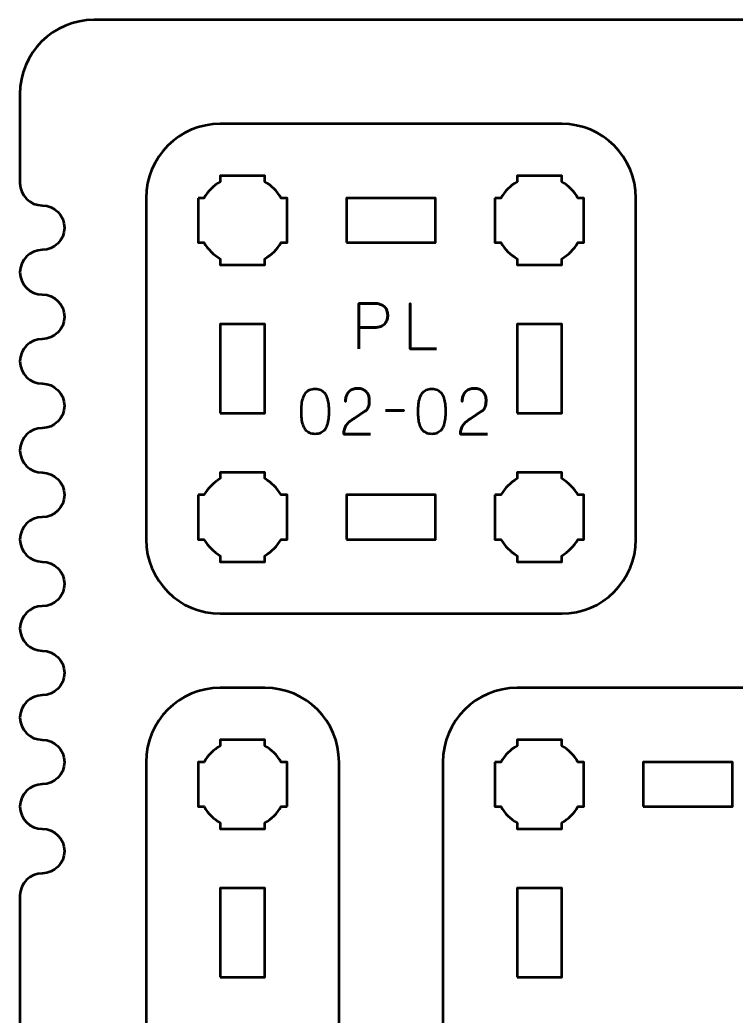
# Model space of a CAD drawing. Header units: centimetres. Extents: x -21 to 0, y -29.7 to 0.
# Drawn here: x -21 to -16.17, y -6.71 to 0 of the extents above; entities that cross this region are included whole.
import ezdxf

# ---------------------------------------------------------------- set-up
doc = ezdxf.new("R2010")
doc.units = ezdxf.units.CM
doc.header["$MEASUREMENT"] = 0
doc.layers.add('Layer 1', color=7, linetype='Continuous')

msp = doc.modelspace()

# ---------------------------------------------------------------- linework, layer by layer
at = {"layer": 'Layer 1', "lineweight": 53}
for points in [[(-18.8, -1.5), (-18.2, -1.5), (-18.2, -1.2), (-18.8, -1.2), (-18.8, -1.5)], [(-19.65, -2.65), (-19.35, -2.65), (-19.35, -2.05), (-19.65, -2.05), (-19.65, -2.65)], [(-17.65, -2.65), (-17.35, -2.65), (-17.35, -2.05), (-17.65, -2.05), (-17.65, -2.65)], [(-18.8, -3.5), (-18.2, -3.5), (-18.2, -3.2), (-18.8, -3.2), (-18.8, -3.5)], [(-16.8, -5.3), (-16.2, -5.3), (-16.2, -5), (-16.8, -5), (-16.8, -5.3)], [(-17.65, -6.45), (-17.35, -6.45), (-17.35, -5.85), (-17.65, -5.85), (-17.65, -6.45)]]:
    msp.add_lwpolyline(points, close=True, dxfattribs=at)
at = {"layer": 'Layer 1', "color": 1, "lineweight": 53}
msp.add_open_spline([(-21.00003, -29.19995), (-21.00003, -29.19995), (-21.00003, -5.89992), (-21.00003, -5.89992), (-21.00003, -5.89992), (-21.00003, -5.81709), (-20.93286, -5.74992), (-20.85003, -5.74992), (-20.85003, -5.74992), (-20.7672, -5.74992), (-20.70003, -5.68275), (-20.70003, -5.59992), (-20.70003, -5.59992), (-20.70003, -5.51709), (-20.7672, -5.44992), (-20.85003, -5.44992), (-20.85003, -5.44992), (-20.93286, -5.44992), (-21.00003, -5.38275), (-21.00003, -5.29992), (-21.00003, -5.29992), (-21.00003, -5.21709), (-20.93286, -5.14992), (-20.85003, -5.14992), (-20.85003, -5.14992), (-20.7672, -5.14992), (-20.70003, -5.08275), (-20.70003, -4.99992), (-20.70003, -4.99992), (-20.70003, -4.91709), (-20.7672, -4.84992), (-20.85003, -4.84992), (-20.85003, -4.84992), (-20.93286, -4.84992), (-21.00003, -4.78275), (-21.00003, -4.69992), (-21.00003, -4.69992), (-21.00003, -4.61709), (-20.93286, -4.54992), (-20.85003, -4.54992), (-20.85003, -4.54992), (-20.7672, -4.54992), (-20.70003, -4.48275), (-20.70003, -4.39992), (-20.70003, -4.39992), (-20.70003, -4.31709), (-20.7672, -4.24992), (-20.85003, -4.24992), (-20.85003, -4.24992), (-20.93286, -4.24992), (-21.00003, -4.18275), (-21.00003, -4.09992), (-21.00003, -4.09992), (-21.00003, -4.01709), (-20.93286, -3.94992), (-20.85003, -3.94992), (-20.85003, -3.94992), (-20.7672, -3.94992), (-20.70003, -3.88275), (-20.70003, -3.79992), (-20.70003, -3.79992), (-20.70003, -3.71709), (-20.7672, -3.64992), (-20.85003, -3.64992), (-20.85003, -3.64992), (-20.93286, -3.64992), (-21.00003, -3.58275), (-21.00003, -3.49992), (-21.00003, -3.49992), (-21.00003, -3.41709), (-20.93286, -3.34992), (-20.85003, -3.34992), (-20.85003, -3.34992), (-20.7672, -3.34992), (-20.70003, -3.28275), (-20.70003, -3.19992), (-20.70003, -3.19992), (-20.70003, -3.11709), (-20.7672, -3.04992), (-20.85003, -3.04992), (-20.85003, -3.04992), (-20.93286, -3.04992), (-21.00003, -2.98275), (-21.00003, -2.89992), (-21.00003, -2.89992), (-21.00003, -2.81709), (-20.93286, -2.74992), (-20.85003, -2.74992), (-20.85003, -2.74992), (-20.7672, -2.74992), (-20.70003, -2.68275), (-20.70003, -2.59992), (-20.70003, -2.59992), (-20.70003, -2.51709), (-20.7672, -2.44992), (-20.85003, -2.44992), (-20.85003, -2.44992), (-20.93286, -2.44992), (-21.00003, -2.38275), (-21.00003, -2.29992), (-21.00003, -2.29992), (-21.00003, -2.21709), (-20.93286, -2.14992), (-20.85003, -2.14992), (-20.85003, -2.14992), (-20.7672, -2.14992), (-20.70003, -2.08275), (-20.70003, -1.99992), (-20.70003, -1.99992), (-20.70003, -1.91709), (-20.7672, -1.84992), (-20.85003, -1.84992), (-20.85003, -1.84992), (-20.93286, -1.84992), (-21.00003, -1.78275), (-21.00003, -1.69992), (-21.00003, -1.69992), (-21.00003, -1.61709), (-20.93286, -1.54992), (-20.85003, -1.54992), (-20.85003, -1.54992), (-20.7672, -1.54992), (-20.70003, -1.48275), (-20.70003, -1.39992), (-20.70003, -1.39992), (-20.70003, -1.31709), (-20.7672, -1.24992), (-20.85003, -1.24992), (-20.85003, -1.24992), (-20.93286, -1.24992), (-21.00003, -1.18275), (-21.00003, -1.09992), (-21.00003, -1.09992), (-21.00003, -1.09992), (-21.00003, -0.49992), (-21.00003, -0.49992), (-21.00003, -0.49992), (-21.00003, -0.22295), (-20.77694, 0.00004), (-20.49994, 0.00004), (-20.49994, 0.00004), (-20.49994, 0.00004), (-0.50008, 0.00004), (-0.50008, 0.00004), (-0.50008, 0.00004), (-0.22294, 0.00004), (0.00002, -0.22295), (0.00002, -0.49992), (0.00002, -0.49992), (0.00002, -0.49992), (0.00002, -29.19995), (0.00002, -29.19995), (0.00002, -29.19995), (0.00002, -29.47695), (-0.22294, -29.70004), (-0.50008, -29.70004), (-0.50008, -29.70004), (-0.50008, -29.70004), (-20.49994, -29.70004), (-20.49994, -29.70004), (-20.49994, -29.70004), (-20.77694, -29.70004), (-21.00003, -29.47695), (-21.00003, -29.19995)], degree=3, knots=[0, 0, 0, 0, 0.0243902, 0.0243902, 0.0243902, 0.0243902, 0.0487805, 0.0487805, 0.0487805, 0.0487805, 0.0731707, 0.0731707, 0.0731707, 0.0731707, 0.097561, 0.097561, 0.097561, 0.097561, 0.1219512, 0.1219512, 0.1219512, 0.1219512, 0.1463415, 0.1463415, 0.1463415, 0.1463415, 0.1707317, 0.1707317, 0.1707317, 0.1707317, 0.195122, 0.195122, 0.195122, 0.195122, 0.2195122, 0.2195122, 0.2195122, 0.2195122, 0.2439024, 0.2439024, 0.2439024, 0.2439024, 0.2682927, 0.2682927, 0.2682927, 0.2682927, 0.2926829, 0.2926829, 0.2926829, 0.2926829, 0.3170732, 0.3170732, 0.3170732, 0.3170732, 0.3414634, 0.3414634, 0.3414634, 0.3414634, 0.3658537, 0.3658537, 0.3658537, 0.3658537, 0.3902439, 0.3902439, 0.3902439, 0.3902439, 0.4146341, 0.4146341, 0.4146341, 0.4146341, 0.4390244, 0.4390244, 0.4390244, 0.4390244, 0.4634146, 0.4634146, 0.4634146, 0.4634146, 0.4878049, 0.4878049, 0.4878049, 0.4878049, 0.5121951, 0.5121951, 0.5121951, 0.5121951, 0.5365854, 0.5365854, 0.5365854, 0.5365854, 0.5609756, 0.5609756, 0.5609756, 0.5609756, 0.5853659, 0.5853659, 0.5853659, 0.5853659, 0.6097561, 0.6097561, 0.6097561, 0.6097561, 0.6341463, 0.6341463, 0.6341463, 0.6341463, 0.6585366, 0.6585366, 0.6585366, 0.6585366, 0.6829268, 0.6829268, 0.6829268, 0.6829268, 0.7073171, 0.7073171, 0.7073171, 0.7073171, 0.7317073, 0.7317073, 0.7317073, 0.7317073, 0.7560976, 0.7560976, 0.7560976, 0.7560976, 0.7804878, 0.7804878, 0.7804878, 0.7804878, 0.804878, 0.804878, 0.804878, 0.804878, 0.8292683, 0.8292683, 0.8292683, 0.8292683, 0.8536585, 0.8536585, 0.8536585, 0.8536585, 0.8780488, 0.8780488, 0.8780488, 0.8780488, 0.902439, 0.902439, 0.902439, 0.902439, 0.9268293, 0.9268293, 0.9268293, 0.9268293, 0.9512195, 0.9512195, 0.9512195, 0.9512195, 0.9756098, 0.9756098, 0.9756098, 0.9756098, 1, 1, 1, 1], dxfattribs=at)
at = {"layer": 'Layer 1', "color": 3, "lineweight": 53}
for points in [[(-20.15, -3.5), (-20.15, -3.5), (-20.15, -1.2), (-20.15, -1.2), (-20.15, -1.2), (-20.15, -0.92391), (-19.92609, -0.7), (-19.65, -0.7), (-19.65, -0.7), (-19.65, -0.7), (-17.35, -0.7), (-17.35, -0.7), (-17.35, -0.7), (-17.07391, -0.7), (-16.85, -0.92391), (-16.85, -1.2), (-16.85, -1.2), (-16.85, -1.2), (-16.85, -3.5), (-16.85, -3.5), (-16.85, -3.5), (-16.85, -3.77609), (-17.07391, -4), (-17.35, -4), (-17.35, -4), (-17.35, -4), (-19.65, -4), (-19.65, -4), (-19.65, -4), (-19.92609, -4), (-20.15, -3.77609), (-20.15, -3.5)], [(-20.15001, -9.29994), (-20.15001, -9.29994), (-20.15001, -5.00007), (-20.15001, -5.00007), (-20.15001, -5.00007), (-20.15001, -4.72293), (-19.92692, -4.49997), (-19.64992, -4.49997), (-19.64992, -4.49997), (-19.64992, -4.49997), (-19.34991, -4.49997), (-19.34991, -4.49997), (-19.34991, -4.49997), (-19.07295, -4.49997), (-18.84999, -4.72293), (-18.84999, -5.00007), (-18.84999, -5.00007), (-18.84999, -5.00007), (-18.84999, -9.29994), (-18.84999, -9.29994), (-18.84999, -9.29994), (-18.84999, -9.57694), (-19.07295, -9.80003), (-19.34991, -9.80003), (-19.34991, -9.80003), (-19.34991, -9.80003), (-19.64992, -9.80003), (-19.64992, -9.80003), (-19.64992, -9.80003), (-19.92692, -9.80003), (-20.15001, -9.57694), (-20.15001, -9.29994)], [(-18.15, -9.3), (-18.15, -9.3), (-18.15, -5), (-18.15, -5), (-18.15, -5), (-18.15, -4.72391), (-17.92609, -4.5), (-17.65, -4.5), (-17.65, -4.5), (-17.65, -4.5), (-11.35, -4.5), (-11.35, -4.5), (-11.35, -4.5), (-11.07391, -4.5), (-10.85, -4.72391), (-10.85, -5), (-10.85, -5), (-10.85, -5), (-10.85, -9.3), (-10.85, -9.3), (-10.85, -9.3), (-10.85, -9.57609), (-11.07391, -9.8), (-11.35, -9.8), (-11.35, -9.8), (-11.35, -9.8), (-17.65, -9.8), (-17.65, -9.8), (-17.65, -9.8), (-17.92609, -9.8), (-18.15, -9.57609), (-18.15, -9.3)]]:
    msp.add_open_spline(points, degree=3, knots=[0, 0, 0, 0, 0.125, 0.125, 0.125, 0.125, 0.25, 0.25, 0.25, 0.25, 0.375, 0.375, 0.375, 0.375, 0.5, 0.5, 0.5, 0.5, 0.625, 0.625, 0.625, 0.625, 0.75, 0.75, 0.75, 0.75, 0.875, 0.875, 0.875, 0.875, 1, 1, 1, 1], dxfattribs=at)
at = {"layer": 'Layer 1', "lineweight": 53}
for points, knots in [([(-19.8, -1.2), (-19.8, -1.2), (-19.75985, -1.2), (-19.75985, -1.2), (-19.75985, -1.2), (-19.7335, -1.15447), (-19.69553, -1.1165), (-19.65, -1.09015), (-19.65, -1.09015), (-19.65, -1.09015), (-19.65, -1.05), (-19.65, -1.05), (-19.65, -1.05), (-19.65, -1.05), (-19.5, -1.05), (-19.5, -1.05), (-19.5, -1.05), (-19.5, -1.05), (-19.35, -1.05), (-19.35, -1.05), (-19.35, -1.05), (-19.35, -1.05), (-19.35, -1.09015), (-19.35, -1.09015), (-19.35, -1.09015), (-19.30447, -1.1165), (-19.2665, -1.15447), (-19.24015, -1.2), (-19.24015, -1.2), (-19.24015, -1.2), (-19.2, -1.2), (-19.2, -1.2), (-19.2, -1.2), (-19.2, -1.2), (-19.2, -1.35), (-19.2, -1.35), (-19.2, -1.35), (-19.2, -1.35), (-19.2, -1.5), (-19.2, -1.5), (-19.2, -1.5), (-19.2, -1.5), (-19.24015, -1.5), (-19.24015, -1.5), (-19.24015, -1.5), (-19.2665, -1.54553), (-19.30447, -1.5835), (-19.35, -1.60985), (-19.35, -1.60985), (-19.35, -1.60985), (-19.35, -1.65), (-19.35, -1.65), (-19.35, -1.65), (-19.35, -1.65), (-19.5, -1.65), (-19.5, -1.65), (-19.5, -1.65), (-19.5, -1.65), (-19.65, -1.65), (-19.65, -1.65), (-19.65, -1.65), (-19.65, -1.65), (-19.65, -1.60985), (-19.65, -1.60985), (-19.65, -1.60985), (-19.69553, -1.5835), (-19.7335, -1.54553), (-19.75985, -1.5), (-19.75985, -1.5), (-19.75985, -1.5), (-19.8, -1.5), (-19.8, -1.5), (-19.8, -1.5), (-19.8, -1.5), (-19.8, -1.35), (-19.8, -1.35), (-19.8, -1.35), (-19.8, -1.35), (-19.8, -1.2), (-19.8, -1.2)], [0, 0, 0, 0, 0.05, 0.05, 0.05, 0.05, 0.1, 0.1, 0.1, 0.1, 0.15, 0.15, 0.15, 0.15, 0.2, 0.2, 0.2, 0.2, 0.25, 0.25, 0.25, 0.25, 0.3, 0.3, 0.3, 0.3, 0.35, 0.35, 0.35, 0.35, 0.4, 0.4, 0.4, 0.4, 0.45, 0.45, 0.45, 0.45, 0.5, 0.5, 0.5, 0.5, 0.55, 0.55, 0.55, 0.55, 0.6, 0.6, 0.6, 0.6, 0.65, 0.65, 0.65, 0.65, 0.7, 0.7, 0.7, 0.7, 0.75, 0.75, 0.75, 0.75, 0.8, 0.8, 0.8, 0.8, 0.85, 0.85, 0.85, 0.85, 0.9, 0.9, 0.9, 0.9, 0.95, 0.95, 0.95, 0.95, 1, 1, 1, 1]), ([(-17.8, -1.2), (-17.8, -1.2), (-17.75985, -1.2), (-17.75985, -1.2), (-17.75985, -1.2), (-17.7335, -1.15447), (-17.69553, -1.1165), (-17.65, -1.09015), (-17.65, -1.09015), (-17.65, -1.09015), (-17.65, -1.05), (-17.65, -1.05), (-17.65, -1.05), (-17.65, -1.05), (-17.5, -1.05), (-17.5, -1.05), (-17.5, -1.05), (-17.5, -1.05), (-17.35, -1.05), (-17.35, -1.05), (-17.35, -1.05), (-17.35, -1.05), (-17.35, -1.09015), (-17.35, -1.09015), (-17.35, -1.09015), (-17.30447, -1.1165), (-17.2665, -1.15447), (-17.24015, -1.2), (-17.24015, -1.2), (-17.24015, -1.2), (-17.2, -1.2), (-17.2, -1.2), (-17.2, -1.2), (-17.2, -1.2), (-17.2, -1.35), (-17.2, -1.35), (-17.2, -1.35), (-17.2, -1.35), (-17.2, -1.5), (-17.2, -1.5), (-17.2, -1.5), (-17.2, -1.5), (-17.24015, -1.5), (-17.24015, -1.5), (-17.24015, -1.5), (-17.2665, -1.54553), (-17.30447, -1.5835), (-17.35, -1.60985), (-17.35, -1.60985), (-17.35, -1.60985), (-17.35, -1.65), (-17.35, -1.65), (-17.35, -1.65), (-17.35, -1.65), (-17.5, -1.65), (-17.5, -1.65), (-17.5, -1.65), (-17.5, -1.65), (-17.65, -1.65), (-17.65, -1.65), (-17.65, -1.65), (-17.65, -1.65), (-17.65, -1.60985), (-17.65, -1.60985), (-17.65, -1.60985), (-17.69553, -1.5835), (-17.7335, -1.54553), (-17.75985, -1.5), (-17.75985, -1.5), (-17.75985, -1.5), (-17.8, -1.5), (-17.8, -1.5), (-17.8, -1.5), (-17.8, -1.5), (-17.8, -1.35), (-17.8, -1.35), (-17.8, -1.35), (-17.8, -1.35), (-17.8, -1.2), (-17.8, -1.2)], [0, 0, 0, 0, 0.05, 0.05, 0.05, 0.05, 0.1, 0.1, 0.1, 0.1, 0.15, 0.15, 0.15, 0.15, 0.2, 0.2, 0.2, 0.2, 0.25, 0.25, 0.25, 0.25, 0.3, 0.3, 0.3, 0.3, 0.35, 0.35, 0.35, 0.35, 0.4, 0.4, 0.4, 0.4, 0.45, 0.45, 0.45, 0.45, 0.5, 0.5, 0.5, 0.5, 0.55, 0.55, 0.55, 0.55, 0.6, 0.6, 0.6, 0.6, 0.65, 0.65, 0.65, 0.65, 0.7, 0.7, 0.7, 0.7, 0.75, 0.75, 0.75, 0.75, 0.8, 0.8, 0.8, 0.8, 0.85, 0.85, 0.85, 0.85, 0.9, 0.9, 0.9, 0.9, 0.95, 0.95, 0.95, 0.95, 1, 1, 1, 1]), ([(-19.8, -3.2), (-19.8, -3.2), (-19.75985, -3.2), (-19.75985, -3.2), (-19.75985, -3.2), (-19.7335, -3.15447), (-19.69553, -3.1165), (-19.65, -3.09015), (-19.65, -3.09015), (-19.65, -3.09015), (-19.65, -3.05), (-19.65, -3.05), (-19.65, -3.05), (-19.65, -3.05), (-19.5, -3.05), (-19.5, -3.05), (-19.5, -3.05), (-19.5, -3.05), (-19.35, -3.05), (-19.35, -3.05), (-19.35, -3.05), (-19.35, -3.05), (-19.35, -3.09015), (-19.35, -3.09015), (-19.35, -3.09015), (-19.30447, -3.1165), (-19.2665, -3.15447), (-19.24015, -3.2), (-19.24015, -3.2), (-19.24015, -3.2), (-19.2, -3.2), (-19.2, -3.2), (-19.2, -3.2), (-19.2, -3.2), (-19.2, -3.35), (-19.2, -3.35), (-19.2, -3.35), (-19.2, -3.35), (-19.2, -3.5), (-19.2, -3.5), (-19.2, -3.5), (-19.2, -3.5), (-19.24015, -3.5), (-19.24015, -3.5), (-19.24015, -3.5), (-19.2665, -3.54553), (-19.30447, -3.5835), (-19.35, -3.60985), (-19.35, -3.60985), (-19.35, -3.60985), (-19.35, -3.65), (-19.35, -3.65), (-19.35, -3.65), (-19.35, -3.65), (-19.5, -3.65), (-19.5, -3.65), (-19.5, -3.65), (-19.5, -3.65), (-19.65, -3.65), (-19.65, -3.65), (-19.65, -3.65), (-19.65, -3.65), (-19.65, -3.60985), (-19.65, -3.60985), (-19.65, -3.60985), (-19.69553, -3.5835), (-19.7335, -3.54553), (-19.75985, -3.5), (-19.75985, -3.5), (-19.75985, -3.5), (-19.8, -3.5), (-19.8, -3.5), (-19.8, -3.5), (-19.8, -3.5), (-19.8, -3.35), (-19.8, -3.35), (-19.8, -3.35), (-19.8, -3.35), (-19.8, -3.2), (-19.8, -3.2)], [0, 0, 0, 0, 0.05, 0.05, 0.05, 0.05, 0.1, 0.1, 0.1, 0.1, 0.15, 0.15, 0.15, 0.15, 0.2, 0.2, 0.2, 0.2, 0.25, 0.25, 0.25, 0.25, 0.3, 0.3, 0.3, 0.3, 0.35, 0.35, 0.35, 0.35, 0.4, 0.4, 0.4, 0.4, 0.45, 0.45, 0.45, 0.45, 0.5, 0.5, 0.5, 0.5, 0.55, 0.55, 0.55, 0.55, 0.6, 0.6, 0.6, 0.6, 0.65, 0.65, 0.65, 0.65, 0.7, 0.7, 0.7, 0.7, 0.75, 0.75, 0.75, 0.75, 0.8, 0.8, 0.8, 0.8, 0.85, 0.85, 0.85, 0.85, 0.9, 0.9, 0.9, 0.9, 0.95, 0.95, 0.95, 0.95, 1, 1, 1, 1]), ([(-17.8, -3.2), (-17.8, -3.2), (-17.75985, -3.2), (-17.75985, -3.2), (-17.75985, -3.2), (-17.7335, -3.15447), (-17.69553, -3.1165), (-17.65, -3.09015), (-17.65, -3.09015), (-17.65, -3.09015), (-17.65, -3.05), (-17.65, -3.05), (-17.65, -3.05), (-17.65, -3.05), (-17.5, -3.05), (-17.5, -3.05), (-17.5, -3.05), (-17.5, -3.05), (-17.35, -3.05), (-17.35, -3.05), (-17.35, -3.05), (-17.35, -3.05), (-17.35, -3.09015), (-17.35, -3.09015), (-17.35, -3.09015), (-17.30447, -3.1165), (-17.2665, -3.15447), (-17.24015, -3.2), (-17.24015, -3.2), (-17.24015, -3.2), (-17.2, -3.2), (-17.2, -3.2), (-17.2, -3.2), (-17.2, -3.2), (-17.2, -3.35), (-17.2, -3.35), (-17.2, -3.35), (-17.2, -3.35), (-17.2, -3.5), (-17.2, -3.5), (-17.2, -3.5), (-17.2, -3.5), (-17.24015, -3.5), (-17.24015, -3.5), (-17.24015, -3.5), (-17.2665, -3.54553), (-17.30447, -3.5835), (-17.35, -3.60985), (-17.35, -3.60985), (-17.35, -3.60985), (-17.35, -3.65), (-17.35, -3.65), (-17.35, -3.65), (-17.35, -3.65), (-17.5, -3.65), (-17.5, -3.65), (-17.5, -3.65), (-17.5, -3.65), (-17.65, -3.65), (-17.65, -3.65), (-17.65, -3.65), (-17.65, -3.65), (-17.65, -3.60985), (-17.65, -3.60985), (-17.65, -3.60985), (-17.69553, -3.5835), (-17.7335, -3.54553), (-17.75985, -3.5), (-17.75985, -3.5), (-17.75985, -3.5), (-17.8, -3.5), (-17.8, -3.5), (-17.8, -3.5), (-17.8, -3.5), (-17.8, -3.35), (-17.8, -3.35), (-17.8, -3.35), (-17.8, -3.35), (-17.8, -3.2), (-17.8, -3.2)], [0, 0, 0, 0, 0.05, 0.05, 0.05, 0.05, 0.1, 0.1, 0.1, 0.1, 0.15, 0.15, 0.15, 0.15, 0.2, 0.2, 0.2, 0.2, 0.25, 0.25, 0.25, 0.25, 0.3, 0.3, 0.3, 0.3, 0.35, 0.35, 0.35, 0.35, 0.4, 0.4, 0.4, 0.4, 0.45, 0.45, 0.45, 0.45, 0.5, 0.5, 0.5, 0.5, 0.55, 0.55, 0.55, 0.55, 0.6, 0.6, 0.6, 0.6, 0.65, 0.65, 0.65, 0.65, 0.7, 0.7, 0.7, 0.7, 0.75, 0.75, 0.75, 0.75, 0.8, 0.8, 0.8, 0.8, 0.85, 0.85, 0.85, 0.85, 0.9, 0.9, 0.9, 0.9, 0.95, 0.95, 0.95, 0.95, 1, 1, 1, 1]), ([(-19.19998, -5.30007), (-19.19998, -5.30007), (-19.24009, -5.30007), (-19.24009, -5.30007), (-19.24009, -5.30007), (-19.26641, -5.34554), (-19.30444, -5.38343), (-19.34991, -5.40989), (-19.34991, -5.40989), (-19.34991, -5.40989), (-19.34991, -5.45), (-19.34991, -5.45), (-19.34991, -5.45), (-19.34991, -5.45), (-19.49999, -5.45), (-19.49999, -5.45), (-19.49999, -5.45), (-19.49999, -5.45), (-19.64992, -5.45), (-19.64992, -5.45), (-19.64992, -5.45), (-19.64992, -5.45), (-19.64992, -5.40989), (-19.64992, -5.40989), (-19.64992, -5.40989), (-19.69553, -5.38343), (-19.73345, -5.34554), (-19.75977, -5.30007), (-19.75977, -5.30007), (-19.75977, -5.30007), (-19.79999, -5.30007), (-19.79999, -5.30007), (-19.79999, -5.30007), (-19.79999, -5.30007), (-19.79999, -5.15), (-19.79999, -5.15), (-19.79999, -5.15), (-19.79999, -5.15), (-19.79999, -5.00007), (-19.79999, -5.00007), (-19.79999, -5.00007), (-19.79999, -5.00007), (-19.75977, -5.00007), (-19.75977, -5.00007), (-19.75977, -5.00007), (-19.73345, -4.95445), (-19.69553, -4.91653), (-19.64992, -4.89021), (-19.64992, -4.89021), (-19.64992, -4.89021), (-19.64992, -4.85), (-19.64992, -4.85), (-19.64992, -4.85), (-19.64992, -4.85), (-19.49999, -4.85), (-19.49999, -4.85), (-19.49999, -4.85), (-19.49999, -4.85), (-19.34991, -4.85), (-19.34991, -4.85), (-19.34991, -4.85), (-19.34991, -4.85), (-19.34991, -4.89021), (-19.34991, -4.89021), (-19.34991, -4.89021), (-19.30444, -4.91653), (-19.26641, -4.95445), (-19.24009, -5.00007), (-19.24009, -5.00007), (-19.24009, -5.00007), (-19.19998, -5.00007), (-19.19998, -5.00007), (-19.19998, -5.00007), (-19.19998, -5.00007), (-19.19998, -5.15), (-19.19998, -5.15), (-19.19998, -5.15), (-19.19998, -5.15), (-19.19998, -5.30007), (-19.19998, -5.30007)], [0, 0, 0, 0, 0.05, 0.05, 0.05, 0.05, 0.1, 0.1, 0.1, 0.1, 0.15, 0.15, 0.15, 0.15, 0.2, 0.2, 0.2, 0.2, 0.25, 0.25, 0.25, 0.25, 0.3, 0.3, 0.3, 0.3, 0.35, 0.35, 0.35, 0.35, 0.4, 0.4, 0.4, 0.4, 0.45, 0.45, 0.45, 0.45, 0.5, 0.5, 0.5, 0.5, 0.55, 0.55, 0.55, 0.55, 0.6, 0.6, 0.6, 0.6, 0.65, 0.65, 0.65, 0.65, 0.7, 0.7, 0.7, 0.7, 0.75, 0.75, 0.75, 0.75, 0.8, 0.8, 0.8, 0.8, 0.85, 0.85, 0.85, 0.85, 0.9, 0.9, 0.9, 0.9, 0.95, 0.95, 0.95, 0.95, 1, 1, 1, 1]), ([(-17.8, -5), (-17.8, -5), (-17.75985, -5), (-17.75985, -5), (-17.75985, -5), (-17.7335, -4.95447), (-17.69553, -4.9165), (-17.65, -4.89015), (-17.65, -4.89015), (-17.65, -4.89015), (-17.65, -4.85), (-17.65, -4.85), (-17.65, -4.85), (-17.65, -4.85), (-17.5, -4.85), (-17.5, -4.85), (-17.5, -4.85), (-17.5, -4.85), (-17.35, -4.85), (-17.35, -4.85), (-17.35, -4.85), (-17.35, -4.85), (-17.35, -4.89015), (-17.35, -4.89015), (-17.35, -4.89015), (-17.30447, -4.9165), (-17.2665, -4.95447), (-17.24015, -5), (-17.24015, -5), (-17.24015, -5), (-17.2, -5), (-17.2, -5), (-17.2, -5), (-17.2, -5), (-17.2, -5.15), (-17.2, -5.15), (-17.2, -5.15), (-17.2, -5.15), (-17.2, -5.3), (-17.2, -5.3), (-17.2, -5.3), (-17.2, -5.3), (-17.24015, -5.3), (-17.24015, -5.3), (-17.24015, -5.3), (-17.2665, -5.34553), (-17.30447, -5.3835), (-17.35, -5.40985), (-17.35, -5.40985), (-17.35, -5.40985), (-17.35, -5.45), (-17.35, -5.45), (-17.35, -5.45), (-17.35, -5.45), (-17.5, -5.45), (-17.5, -5.45), (-17.5, -5.45), (-17.5, -5.45), (-17.65, -5.45), (-17.65, -5.45), (-17.65, -5.45), (-17.65, -5.45), (-17.65, -5.40985), (-17.65, -5.40985), (-17.65, -5.40985), (-17.69553, -5.3835), (-17.7335, -5.34553), (-17.75985, -5.3), (-17.75985, -5.3), (-17.75985, -5.3), (-17.8, -5.3), (-17.8, -5.3), (-17.8, -5.3), (-17.8, -5.3), (-17.8, -5.15), (-17.8, -5.15), (-17.8, -5.15), (-17.8, -5.15), (-17.8, -5), (-17.8, -5)], [0, 0, 0, 0, 0.05, 0.05, 0.05, 0.05, 0.1, 0.1, 0.1, 0.1, 0.15, 0.15, 0.15, 0.15, 0.2, 0.2, 0.2, 0.2, 0.25, 0.25, 0.25, 0.25, 0.3, 0.3, 0.3, 0.3, 0.35, 0.35, 0.35, 0.35, 0.4, 0.4, 0.4, 0.4, 0.45, 0.45, 0.45, 0.45, 0.5, 0.5, 0.5, 0.5, 0.55, 0.55, 0.55, 0.55, 0.6, 0.6, 0.6, 0.6, 0.65, 0.65, 0.65, 0.65, 0.7, 0.7, 0.7, 0.7, 0.75, 0.75, 0.75, 0.75, 0.8, 0.8, 0.8, 0.8, 0.85, 0.85, 0.85, 0.85, 0.9, 0.9, 0.9, 0.9, 0.95, 0.95, 0.95, 0.95, 1, 1, 1, 1]), ([(-19.64992, -6.45002), (-19.64992, -6.45002), (-19.64992, -5.85002), (-19.64992, -5.85002), (-19.64992, -5.85002), (-19.64992, -5.85002), (-19.34991, -5.85002), (-19.34991, -5.85002), (-19.34991, -5.85002), (-19.34991, -5.85002), (-19.34991, -6.45002), (-19.34991, -6.45002), (-19.34991, -6.45002), (-19.34991, -6.45002), (-19.64992, -6.45002), (-19.64992, -6.45002)], [0, 0, 0, 0, 0.25, 0.25, 0.25, 0.25, 0.5, 0.5, 0.5, 0.5, 0.75, 0.75, 0.75, 0.75, 1, 1, 1, 1])]:
    msp.add_open_spline(points, degree=3, knots=knots, dxfattribs=at)
at = {"layer": 'Layer 1', "color": 5, "lineweight": 53}
for points, knots in [([(-18.71759, -2.21494), (-18.71759, -2.21494), (-18.71759, -1.90972), (-18.71759, -1.90972), (-18.71759, -1.90972), (-18.71759, -1.90972), (-18.62022, -1.90972), (-18.62022, -1.90972), (-18.62022, -1.90972), (-18.60075, -1.90979), (-18.58474, -1.91198), (-18.57211, -1.91621), (-18.57211, -1.91621), (-18.55955, -1.92037), (-18.54967, -1.92616), (-18.54254, -1.9335), (-18.54254, -1.9335), (-18.53542, -1.94076), (-18.53034, -1.94909), (-18.52723, -1.95847), (-18.52723, -1.95847), (-18.5242, -1.96786), (-18.52244, -1.97766), (-18.52201, -1.98804), (-18.52201, -1.98804), (-18.52152, -1.99841), (-18.52272, -2.00857), (-18.52554, -2.01844), (-18.52554, -2.01844), (-18.52843, -2.02832), (-18.5333, -2.03728), (-18.54029, -2.04533), (-18.54029, -2.04533), (-18.5472, -2.05337), (-18.55658, -2.05979), (-18.56837, -2.06452), (-18.56837, -2.06452), (-18.58015, -2.06931), (-18.59475, -2.07171), (-18.61218, -2.07185), (-18.61218, -2.07185), (-18.61218, -2.07185), (-18.71759, -2.07185), (-18.71759, -2.07185), (-18.71759, -2.07185), (-18.71759, -2.07185), (-18.61218, -2.07185), (-18.61218, -2.07185), (-18.61218, -2.07185), (-18.59511, -2.07171), (-18.58064, -2.06931), (-18.56893, -2.06452), (-18.56893, -2.06452), (-18.55715, -2.05979), (-18.54776, -2.05337), (-18.54071, -2.04533), (-18.54071, -2.04533), (-18.53372, -2.03728), (-18.52871, -2.02832), (-18.52575, -2.01844), (-18.52575, -2.01844), (-18.52279, -2.00857), (-18.52152, -1.99841), (-18.52201, -1.98804), (-18.52201, -1.98804), (-18.52244, -1.97766), (-18.5242, -1.96786), (-18.52737, -1.95847), (-18.52737, -1.95847), (-18.53048, -1.94909), (-18.5357, -1.94076), (-18.54283, -1.9335), (-18.54283, -1.9335), (-18.55002, -1.92616), (-18.5599, -1.92037), (-18.57246, -1.91621), (-18.57246, -1.91621), (-18.58509, -1.91198), (-18.60096, -1.90979), (-18.62022, -1.90972), (-18.62022, -1.90972), (-18.62022, -1.90972), (-18.71759, -1.90972), (-18.71759, -1.90972), (-18.71759, -1.90972), (-18.71759, -1.90972), (-18.71759, -2.21494), (-18.71759, -2.21494)], [0, 0, 0, 0, 0.0454545, 0.0454545, 0.0454545, 0.0454545, 0.0909091, 0.0909091, 0.0909091, 0.0909091, 0.1363636, 0.1363636, 0.1363636, 0.1363636, 0.1818182, 0.1818182, 0.1818182, 0.1818182, 0.2272727, 0.2272727, 0.2272727, 0.2272727, 0.2727273, 0.2727273, 0.2727273, 0.2727273, 0.3181818, 0.3181818, 0.3181818, 0.3181818, 0.3636364, 0.3636364, 0.3636364, 0.3636364, 0.4090909, 0.4090909, 0.4090909, 0.4090909, 0.4545455, 0.4545455, 0.4545455, 0.4545455, 0.5, 0.5, 0.5, 0.5, 0.5454545, 0.5454545, 0.5454545, 0.5454545, 0.5909091, 0.5909091, 0.5909091, 0.5909091, 0.6363636, 0.6363636, 0.6363636, 0.6363636, 0.6818182, 0.6818182, 0.6818182, 0.6818182, 0.7272727, 0.7272727, 0.7272727, 0.7272727, 0.7727273, 0.7727273, 0.7727273, 0.7727273, 0.8181818, 0.8181818, 0.8181818, 0.8181818, 0.8636364, 0.8636364, 0.8636364, 0.8636364, 0.9090909, 0.9090909, 0.9090909, 0.9090909, 0.9545455, 0.9545455, 0.9545455, 0.9545455, 1, 1, 1, 1]), ([(-18.19309, -2.21494), (-18.19309, -2.21494), (-18.37131, -2.21494), (-18.37131, -2.21494), (-18.37131, -2.21494), (-18.37131, -2.21494), (-18.37131, -1.90972), (-18.37131, -1.90972), (-18.37131, -1.90972), (-18.37131, -1.90972), (-18.37131, -2.21494), (-18.37131, -2.21494), (-18.37131, -2.21494), (-18.37131, -2.21494), (-18.19309, -2.21494), (-18.19309, -2.21494)], [0, 0, 0, 0, 0.25, 0.25, 0.25, 0.25, 0.5, 0.5, 0.5, 0.5, 0.75, 0.75, 0.75, 0.75, 1, 1, 1, 1]), ([(-18.63716, -2.79025), (-18.63716, -2.79025), (-18.81877, -2.79025), (-18.81877, -2.79025), (-18.81877, -2.79025), (-18.81842, -2.77797), (-18.81687, -2.76711), (-18.81425, -2.75779), (-18.81425, -2.75779), (-18.81157, -2.74848), (-18.80798, -2.7403), (-18.80353, -2.73324), (-18.80353, -2.73324), (-18.79901, -2.72619), (-18.79386, -2.71991), (-18.78801, -2.7144), (-18.78801, -2.7144), (-18.78215, -2.70883), (-18.77587, -2.70375), (-18.7691, -2.69895), (-18.7691, -2.69895), (-18.76233, -2.69422), (-18.75534, -2.6895), (-18.74807, -2.68484), (-18.74807, -2.68484), (-18.74807, -2.68484), (-18.67568, -2.63658), (-18.67568, -2.63658), (-18.67568, -2.63658), (-18.66828, -2.63136), (-18.66249, -2.62565), (-18.6584, -2.61951), (-18.6584, -2.61951), (-18.65424, -2.61337), (-18.65134, -2.60688), (-18.64958, -2.60003), (-18.64958, -2.60003), (-18.64789, -2.59326), (-18.64683, -2.58628), (-18.64648, -2.57922), (-18.64648, -2.57922), (-18.64612, -2.57209), (-18.64598, -2.56497), (-18.64605, -2.55784), (-18.64605, -2.55784), (-18.64605, -2.55199), (-18.64683, -2.54571), (-18.64838, -2.53893), (-18.64838, -2.53893), (-18.65, -2.53223), (-18.65254, -2.52553), (-18.65614, -2.5189), (-18.65614, -2.5189), (-18.65974, -2.51226), (-18.66454, -2.5062), (-18.67053, -2.50069), (-18.67053, -2.50069), (-18.67653, -2.49526), (-18.68394, -2.49089), (-18.69276, -2.48757), (-18.69276, -2.48757), (-18.70158, -2.48425), (-18.71195, -2.48256), (-18.72394, -2.48249), (-18.72394, -2.48249), (-18.73601, -2.48256), (-18.74666, -2.48425), (-18.75584, -2.4875), (-18.75584, -2.4875), (-18.76501, -2.49074), (-18.77284, -2.49526), (-18.77933, -2.50097), (-18.77933, -2.50097), (-18.78582, -2.50669), (-18.79104, -2.51332), (-18.79513, -2.52073), (-18.79513, -2.52073), (-18.79923, -2.52814), (-18.80219, -2.53604), (-18.80409, -2.54437), (-18.80409, -2.54437), (-18.806, -2.55269), (-18.80692, -2.56116), (-18.80692, -2.5697), (-18.80692, -2.5697), (-18.80692, -2.56116), (-18.806, -2.55269), (-18.80409, -2.54437), (-18.80409, -2.54437), (-18.80219, -2.53604), (-18.79923, -2.52814), (-18.79513, -2.52073), (-18.79513, -2.52073), (-18.79104, -2.51332), (-18.78582, -2.50669), (-18.77933, -2.50097), (-18.77933, -2.50097), (-18.77284, -2.49526), (-18.76501, -2.49074), (-18.75584, -2.4875), (-18.75584, -2.4875), (-18.74666, -2.48425), (-18.73601, -2.48256), (-18.72394, -2.48249), (-18.72394, -2.48249), (-18.71195, -2.48256), (-18.70158, -2.48425), (-18.69276, -2.48757), (-18.69276, -2.48757), (-18.68394, -2.49089), (-18.67653, -2.49526), (-18.67053, -2.50069), (-18.67053, -2.50069), (-18.66454, -2.5062), (-18.65974, -2.51226), (-18.65614, -2.5189), (-18.65614, -2.5189), (-18.65254, -2.52553), (-18.65, -2.53223), (-18.64838, -2.53893), (-18.64838, -2.53893), (-18.64683, -2.54571), (-18.64605, -2.55199), (-18.64605, -2.55784), (-18.64605, -2.55784), (-18.64598, -2.56497), (-18.64612, -2.57209), (-18.64648, -2.57922), (-18.64648, -2.57922), (-18.64683, -2.58628), (-18.64789, -2.59326), (-18.64958, -2.60003), (-18.64958, -2.60003), (-18.65134, -2.60688), (-18.65424, -2.61337), (-18.6584, -2.61951), (-18.6584, -2.61951), (-18.66249, -2.62565), (-18.66828, -2.63136), (-18.67568, -2.63658), (-18.67568, -2.63658), (-18.67568, -2.63658), (-18.74807, -2.68484), (-18.74807, -2.68484), (-18.74807, -2.68484), (-18.75534, -2.6895), (-18.76233, -2.69422), (-18.7691, -2.69895), (-18.7691, -2.69895), (-18.77587, -2.70375), (-18.78215, -2.70883), (-18.78801, -2.7144), (-18.78801, -2.7144), (-18.79386, -2.71991), (-18.79901, -2.72619), (-18.80353, -2.73324), (-18.80353, -2.73324), (-18.80798, -2.7403), (-18.81157, -2.74848), (-18.81425, -2.75779), (-18.81425, -2.75779), (-18.81687, -2.76711), (-18.81842, -2.77797), (-18.81877, -2.79025), (-18.81877, -2.79025), (-18.81877, -2.79025), (-18.63716, -2.79025), (-18.63716, -2.79025)], [0, 0, 0, 0, 0.0238095, 0.0238095, 0.0238095, 0.0238095, 0.047619, 0.047619, 0.047619, 0.047619, 0.0714286, 0.0714286, 0.0714286, 0.0714286, 0.0952381, 0.0952381, 0.0952381, 0.0952381, 0.1190476, 0.1190476, 0.1190476, 0.1190476, 0.1428571, 0.1428571, 0.1428571, 0.1428571, 0.1666667, 0.1666667, 0.1666667, 0.1666667, 0.1904762, 0.1904762, 0.1904762, 0.1904762, 0.2142857, 0.2142857, 0.2142857, 0.2142857, 0.2380952, 0.2380952, 0.2380952, 0.2380952, 0.2619048, 0.2619048, 0.2619048, 0.2619048, 0.2857143, 0.2857143, 0.2857143, 0.2857143, 0.3095238, 0.3095238, 0.3095238, 0.3095238, 0.3333333, 0.3333333, 0.3333333, 0.3333333, 0.3571429, 0.3571429, 0.3571429, 0.3571429, 0.3809524, 0.3809524, 0.3809524, 0.3809524, 0.4047619, 0.4047619, 0.4047619, 0.4047619, 0.4285714, 0.4285714, 0.4285714, 0.4285714, 0.452381, 0.452381, 0.452381, 0.452381, 0.4761905, 0.4761905, 0.4761905, 0.4761905, 0.5, 0.5, 0.5, 0.5, 0.5238095, 0.5238095, 0.5238095, 0.5238095, 0.547619, 0.547619, 0.547619, 0.547619, 0.5714286, 0.5714286, 0.5714286, 0.5714286, 0.5952381, 0.5952381, 0.5952381, 0.5952381, 0.6190476, 0.6190476, 0.6190476, 0.6190476, 0.6428571, 0.6428571, 0.6428571, 0.6428571, 0.6666667, 0.6666667, 0.6666667, 0.6666667, 0.6904762, 0.6904762, 0.6904762, 0.6904762, 0.7142857, 0.7142857, 0.7142857, 0.7142857, 0.7380952, 0.7380952, 0.7380952, 0.7380952, 0.7619048, 0.7619048, 0.7619048, 0.7619048, 0.7857143, 0.7857143, 0.7857143, 0.7857143, 0.8095238, 0.8095238, 0.8095238, 0.8095238, 0.8333333, 0.8333333, 0.8333333, 0.8333333, 0.8571429, 0.8571429, 0.8571429, 0.8571429, 0.8809524, 0.8809524, 0.8809524, 0.8809524, 0.9047619, 0.9047619, 0.9047619, 0.9047619, 0.9285714, 0.9285714, 0.9285714, 0.9285714, 0.952381, 0.952381, 0.952381, 0.952381, 0.9761905, 0.9761905, 0.9761905, 0.9761905, 1, 1, 1, 1]), ([(-17.85062, -2.79025), (-17.85062, -2.79025), (-18.03223, -2.79025), (-18.03223, -2.79025), (-18.03223, -2.79025), (-18.03188, -2.77797), (-18.03033, -2.76711), (-18.02771, -2.75779), (-18.02771, -2.75779), (-18.02503, -2.74848), (-18.02144, -2.7403), (-18.01699, -2.73324), (-18.01699, -2.73324), (-18.01247, -2.72619), (-18.00732, -2.71991), (-18.00147, -2.7144), (-18.00147, -2.7144), (-17.99561, -2.70883), (-17.98933, -2.70375), (-17.98256, -2.69895), (-17.98256, -2.69895), (-17.97579, -2.69422), (-17.9688, -2.6895), (-17.96153, -2.68484), (-17.96153, -2.68484), (-17.96153, -2.68484), (-17.88914, -2.63658), (-17.88914, -2.63658), (-17.88914, -2.63658), (-17.88174, -2.63136), (-17.87595, -2.62565), (-17.87186, -2.61951), (-17.87186, -2.61951), (-17.8677, -2.61337), (-17.8648, -2.60688), (-17.86304, -2.60003), (-17.86304, -2.60003), (-17.86135, -2.59326), (-17.86029, -2.58628), (-17.85994, -2.57922), (-17.85994, -2.57922), (-17.85958, -2.57209), (-17.85944, -2.56497), (-17.85951, -2.55784), (-17.85951, -2.55784), (-17.85951, -2.55199), (-17.86029, -2.54571), (-17.86184, -2.53893), (-17.86184, -2.53893), (-17.86346, -2.53223), (-17.866, -2.52553), (-17.8696, -2.5189), (-17.8696, -2.5189), (-17.8732, -2.51226), (-17.878, -2.5062), (-17.88399, -2.50069), (-17.88399, -2.50069), (-17.88999, -2.49526), (-17.8974, -2.49089), (-17.90622, -2.48757), (-17.90622, -2.48757), (-17.91504, -2.48425), (-17.92541, -2.48256), (-17.9374, -2.48249), (-17.9374, -2.48249), (-17.94947, -2.48256), (-17.96012, -2.48425), (-17.9693, -2.4875), (-17.9693, -2.4875), (-17.97847, -2.49074), (-17.9863, -2.49526), (-17.99279, -2.50097), (-17.99279, -2.50097), (-17.99928, -2.50669), (-18.0045, -2.51332), (-18.00859, -2.52073), (-18.00859, -2.52073), (-18.01269, -2.52814), (-18.01565, -2.53604), (-18.01755, -2.54437), (-18.01755, -2.54437), (-18.01946, -2.55269), (-18.02038, -2.56116), (-18.02038, -2.5697), (-18.02038, -2.5697), (-18.02038, -2.56116), (-18.01946, -2.55269), (-18.01755, -2.54437), (-18.01755, -2.54437), (-18.01565, -2.53604), (-18.01269, -2.52814), (-18.00859, -2.52073), (-18.00859, -2.52073), (-18.0045, -2.51332), (-17.99928, -2.50669), (-17.99279, -2.50097), (-17.99279, -2.50097), (-17.9863, -2.49526), (-17.97847, -2.49074), (-17.9693, -2.4875), (-17.9693, -2.4875), (-17.96012, -2.48425), (-17.94947, -2.48256), (-17.9374, -2.48249), (-17.9374, -2.48249), (-17.92541, -2.48256), (-17.91504, -2.48425), (-17.90622, -2.48757), (-17.90622, -2.48757), (-17.8974, -2.49089), (-17.88999, -2.49526), (-17.88399, -2.50069), (-17.88399, -2.50069), (-17.878, -2.5062), (-17.8732, -2.51226), (-17.8696, -2.5189), (-17.8696, -2.5189), (-17.866, -2.52553), (-17.86346, -2.53223), (-17.86184, -2.53893), (-17.86184, -2.53893), (-17.86029, -2.54571), (-17.85951, -2.55199), (-17.85951, -2.55784), (-17.85951, -2.55784), (-17.85944, -2.56497), (-17.85958, -2.57209), (-17.85994, -2.57922), (-17.85994, -2.57922), (-17.86029, -2.58628), (-17.86135, -2.59326), (-17.86304, -2.60003), (-17.86304, -2.60003), (-17.8648, -2.60688), (-17.8677, -2.61337), (-17.87186, -2.61951), (-17.87186, -2.61951), (-17.87595, -2.62565), (-17.88174, -2.63136), (-17.88914, -2.63658), (-17.88914, -2.63658), (-17.88914, -2.63658), (-17.96153, -2.68484), (-17.96153, -2.68484), (-17.96153, -2.68484), (-17.9688, -2.6895), (-17.97579, -2.69422), (-17.98256, -2.69895), (-17.98256, -2.69895), (-17.98933, -2.70375), (-17.99561, -2.70883), (-18.00147, -2.7144), (-18.00147, -2.7144), (-18.00732, -2.71991), (-18.01247, -2.72619), (-18.01699, -2.73324), (-18.01699, -2.73324), (-18.02144, -2.7403), (-18.02503, -2.74848), (-18.02771, -2.75779), (-18.02771, -2.75779), (-18.03033, -2.76711), (-18.03188, -2.77797), (-18.03223, -2.79025), (-18.03223, -2.79025), (-18.03223, -2.79025), (-17.85062, -2.79025), (-17.85062, -2.79025)], [0, 0, 0, 0, 0.0238095, 0.0238095, 0.0238095, 0.0238095, 0.047619, 0.047619, 0.047619, 0.047619, 0.0714286, 0.0714286, 0.0714286, 0.0714286, 0.0952381, 0.0952381, 0.0952381, 0.0952381, 0.1190476, 0.1190476, 0.1190476, 0.1190476, 0.1428571, 0.1428571, 0.1428571, 0.1428571, 0.1666667, 0.1666667, 0.1666667, 0.1666667, 0.1904762, 0.1904762, 0.1904762, 0.1904762, 0.2142857, 0.2142857, 0.2142857, 0.2142857, 0.2380952, 0.2380952, 0.2380952, 0.2380952, 0.2619048, 0.2619048, 0.2619048, 0.2619048, 0.2857143, 0.2857143, 0.2857143, 0.2857143, 0.3095238, 0.3095238, 0.3095238, 0.3095238, 0.3333333, 0.3333333, 0.3333333, 0.3333333, 0.3571429, 0.3571429, 0.3571429, 0.3571429, 0.3809524, 0.3809524, 0.3809524, 0.3809524, 0.4047619, 0.4047619, 0.4047619, 0.4047619, 0.4285714, 0.4285714, 0.4285714, 0.4285714, 0.452381, 0.452381, 0.452381, 0.452381, 0.4761905, 0.4761905, 0.4761905, 0.4761905, 0.5, 0.5, 0.5, 0.5, 0.5238095, 0.5238095, 0.5238095, 0.5238095, 0.547619, 0.547619, 0.547619, 0.547619, 0.5714286, 0.5714286, 0.5714286, 0.5714286, 0.5952381, 0.5952381, 0.5952381, 0.5952381, 0.6190476, 0.6190476, 0.6190476, 0.6190476, 0.6428571, 0.6428571, 0.6428571, 0.6428571, 0.6666667, 0.6666667, 0.6666667, 0.6666667, 0.6904762, 0.6904762, 0.6904762, 0.6904762, 0.7142857, 0.7142857, 0.7142857, 0.7142857, 0.7380952, 0.7380952, 0.7380952, 0.7380952, 0.7619048, 0.7619048, 0.7619048, 0.7619048, 0.7857143, 0.7857143, 0.7857143, 0.7857143, 0.8095238, 0.8095238, 0.8095238, 0.8095238, 0.8333333, 0.8333333, 0.8333333, 0.8333333, 0.8571429, 0.8571429, 0.8571429, 0.8571429, 0.8809524, 0.8809524, 0.8809524, 0.8809524, 0.9047619, 0.9047619, 0.9047619, 0.9047619, 0.9285714, 0.9285714, 0.9285714, 0.9285714, 0.952381, 0.952381, 0.952381, 0.952381, 0.9761905, 0.9761905, 0.9761905, 0.9761905, 1, 1, 1, 1]), ([(-19.01138, -2.79025), (-18.99657, -2.79018), (-18.9838, -2.78757), (-18.97314, -2.78249), (-18.97314, -2.78249), (-18.96256, -2.77741), (-18.95374, -2.77014), (-18.94669, -2.7609), (-18.94669, -2.7609), (-18.9397, -2.75159), (-18.9342, -2.74058), (-18.93011, -2.72788), (-18.93011, -2.72788), (-18.92608, -2.71518), (-18.92319, -2.70128), (-18.92157, -2.68604), (-18.92157, -2.68604), (-18.91987, -2.6708), (-18.91903, -2.65478), (-18.9191, -2.63785), (-18.9191, -2.63785), (-18.91903, -2.62099), (-18.91987, -2.60497), (-18.92157, -2.5898), (-18.92157, -2.5898), (-18.92319, -2.57463), (-18.92608, -2.56066), (-18.93011, -2.54796), (-18.93011, -2.54796), (-18.9342, -2.53533), (-18.9397, -2.52433), (-18.94669, -2.51494), (-18.94669, -2.51494), (-18.95374, -2.50563), (-18.96256, -2.49836), (-18.97314, -2.49328), (-18.97314, -2.49328), (-18.9838, -2.48813), (-18.99657, -2.48552), (-19.01138, -2.48545), (-19.01138, -2.48545), (-19.0262, -2.48552), (-19.03897, -2.48813), (-19.04963, -2.49328), (-19.04963, -2.49328), (-19.06021, -2.49836), (-19.06903, -2.50563), (-19.07608, -2.51494), (-19.07608, -2.51494), (-19.08307, -2.52433), (-19.08857, -2.53533), (-19.09266, -2.54796), (-19.09266, -2.54796), (-19.09669, -2.56066), (-19.09958, -2.57463), (-19.1012, -2.5898), (-19.1012, -2.5898), (-19.10289, -2.60497), (-19.10374, -2.62099), (-19.10367, -2.63785), (-19.10367, -2.63785), (-19.10374, -2.65478), (-19.10289, -2.6708), (-19.1012, -2.68604), (-19.1012, -2.68604), (-19.09958, -2.70128), (-19.09669, -2.71518), (-19.09266, -2.72788), (-19.09266, -2.72788), (-19.08857, -2.74058), (-19.08307, -2.75159), (-19.07608, -2.7609), (-19.07608, -2.7609), (-19.06903, -2.77014), (-19.06021, -2.77741), (-19.04963, -2.78249), (-19.04963, -2.78249), (-19.03897, -2.78757), (-19.0262, -2.79018), (-19.01138, -2.79025)], [0, 0, 0, 0, 0.05, 0.05, 0.05, 0.05, 0.1, 0.1, 0.1, 0.1, 0.15, 0.15, 0.15, 0.15, 0.2, 0.2, 0.2, 0.2, 0.25, 0.25, 0.25, 0.25, 0.3, 0.3, 0.3, 0.3, 0.35, 0.35, 0.35, 0.35, 0.4, 0.4, 0.4, 0.4, 0.45, 0.45, 0.45, 0.45, 0.5, 0.5, 0.5, 0.5, 0.55, 0.55, 0.55, 0.55, 0.6, 0.6, 0.6, 0.6, 0.65, 0.65, 0.65, 0.65, 0.7, 0.7, 0.7, 0.7, 0.75, 0.75, 0.75, 0.75, 0.8, 0.8, 0.8, 0.8, 0.85, 0.85, 0.85, 0.85, 0.9, 0.9, 0.9, 0.9, 0.95, 0.95, 0.95, 0.95, 1, 1, 1, 1]), ([(-19.01138, -2.79025), (-18.99657, -2.79018), (-18.9838, -2.78757), (-18.97314, -2.78249), (-18.97314, -2.78249), (-18.96256, -2.77741), (-18.95374, -2.77014), (-18.94669, -2.7609), (-18.94669, -2.7609), (-18.9397, -2.75159), (-18.9342, -2.74058), (-18.93011, -2.72788), (-18.93011, -2.72788), (-18.92608, -2.71518), (-18.92319, -2.70128), (-18.92157, -2.68604), (-18.92157, -2.68604), (-18.91987, -2.6708), (-18.91903, -2.65478), (-18.9191, -2.63785), (-18.9191, -2.63785), (-18.91903, -2.62099), (-18.91987, -2.60497), (-18.92157, -2.5898), (-18.92157, -2.5898), (-18.92319, -2.57463), (-18.92608, -2.56066), (-18.93011, -2.54796), (-18.93011, -2.54796), (-18.9342, -2.53533), (-18.9397, -2.52433), (-18.94669, -2.51494), (-18.94669, -2.51494), (-18.95374, -2.50563), (-18.96256, -2.49836), (-18.97314, -2.49328), (-18.97314, -2.49328), (-18.9838, -2.48813), (-18.99657, -2.48552), (-19.01138, -2.48545), (-19.01138, -2.48545), (-19.0262, -2.48552), (-19.03897, -2.48813), (-19.04963, -2.49328), (-19.04963, -2.49328), (-19.06021, -2.49836), (-19.06903, -2.50563), (-19.07608, -2.51494), (-19.07608, -2.51494), (-19.08307, -2.52433), (-19.08857, -2.53533), (-19.09266, -2.54796), (-19.09266, -2.54796), (-19.09669, -2.56066), (-19.09958, -2.57463), (-19.1012, -2.5898), (-19.1012, -2.5898), (-19.10289, -2.60497), (-19.10374, -2.62099), (-19.10367, -2.63785), (-19.10367, -2.63785), (-19.10374, -2.65478), (-19.10289, -2.6708), (-19.1012, -2.68604), (-19.1012, -2.68604), (-19.09958, -2.70128), (-19.09669, -2.71518), (-19.09266, -2.72788), (-19.09266, -2.72788), (-19.08857, -2.74058), (-19.08307, -2.75159), (-19.07608, -2.7609), (-19.07608, -2.7609), (-19.06903, -2.77014), (-19.06021, -2.77741), (-19.04963, -2.78249), (-19.04963, -2.78249), (-19.03897, -2.78757), (-19.0262, -2.79018), (-19.01138, -2.79025)], [0, 0, 0, 0, 0.05, 0.05, 0.05, 0.05, 0.1, 0.1, 0.1, 0.1, 0.15, 0.15, 0.15, 0.15, 0.2, 0.2, 0.2, 0.2, 0.25, 0.25, 0.25, 0.25, 0.3, 0.3, 0.3, 0.3, 0.35, 0.35, 0.35, 0.35, 0.4, 0.4, 0.4, 0.4, 0.45, 0.45, 0.45, 0.45, 0.5, 0.5, 0.5, 0.5, 0.55, 0.55, 0.55, 0.55, 0.6, 0.6, 0.6, 0.6, 0.65, 0.65, 0.65, 0.65, 0.7, 0.7, 0.7, 0.7, 0.75, 0.75, 0.75, 0.75, 0.8, 0.8, 0.8, 0.8, 0.85, 0.85, 0.85, 0.85, 0.9, 0.9, 0.9, 0.9, 0.95, 0.95, 0.95, 0.95, 1, 1, 1, 1]), ([(-18.22484, -2.79025), (-18.21003, -2.79018), (-18.19726, -2.78757), (-18.1866, -2.78249), (-18.1866, -2.78249), (-18.17602, -2.77741), (-18.1672, -2.77014), (-18.16015, -2.7609), (-18.16015, -2.7609), (-18.15316, -2.75159), (-18.14766, -2.74058), (-18.14357, -2.72788), (-18.14357, -2.72788), (-18.13954, -2.71518), (-18.13665, -2.70128), (-18.13503, -2.68604), (-18.13503, -2.68604), (-18.13333, -2.6708), (-18.13249, -2.65478), (-18.13256, -2.63785), (-18.13256, -2.63785), (-18.13249, -2.62099), (-18.13333, -2.60497), (-18.13503, -2.5898), (-18.13503, -2.5898), (-18.13665, -2.57463), (-18.13954, -2.56066), (-18.14357, -2.54796), (-18.14357, -2.54796), (-18.14766, -2.53533), (-18.15316, -2.52433), (-18.16015, -2.51494), (-18.16015, -2.51494), (-18.1672, -2.50563), (-18.17602, -2.49836), (-18.1866, -2.49328), (-18.1866, -2.49328), (-18.19726, -2.48813), (-18.21003, -2.48552), (-18.22484, -2.48545), (-18.22484, -2.48545), (-18.23966, -2.48552), (-18.25243, -2.48813), (-18.26309, -2.49328), (-18.26309, -2.49328), (-18.27367, -2.49836), (-18.28249, -2.50563), (-18.28954, -2.51494), (-18.28954, -2.51494), (-18.29653, -2.52433), (-18.30203, -2.53533), (-18.30612, -2.54796), (-18.30612, -2.54796), (-18.31015, -2.56066), (-18.31304, -2.57463), (-18.31466, -2.5898), (-18.31466, -2.5898), (-18.31635, -2.60497), (-18.3172, -2.62099), (-18.31713, -2.63785), (-18.31713, -2.63785), (-18.3172, -2.65478), (-18.31635, -2.6708), (-18.31466, -2.68604), (-18.31466, -2.68604), (-18.31304, -2.70128), (-18.31015, -2.71518), (-18.30612, -2.72788), (-18.30612, -2.72788), (-18.30203, -2.74058), (-18.29653, -2.75159), (-18.28954, -2.7609), (-18.28954, -2.7609), (-18.28249, -2.77014), (-18.27367, -2.77741), (-18.26309, -2.78249), (-18.26309, -2.78249), (-18.25243, -2.78757), (-18.23966, -2.79018), (-18.22484, -2.79025)], [0, 0, 0, 0, 0.05, 0.05, 0.05, 0.05, 0.1, 0.1, 0.1, 0.1, 0.15, 0.15, 0.15, 0.15, 0.2, 0.2, 0.2, 0.2, 0.25, 0.25, 0.25, 0.25, 0.3, 0.3, 0.3, 0.3, 0.35, 0.35, 0.35, 0.35, 0.4, 0.4, 0.4, 0.4, 0.45, 0.45, 0.45, 0.45, 0.5, 0.5, 0.5, 0.5, 0.55, 0.55, 0.55, 0.55, 0.6, 0.6, 0.6, 0.6, 0.65, 0.65, 0.65, 0.65, 0.7, 0.7, 0.7, 0.7, 0.75, 0.75, 0.75, 0.75, 0.8, 0.8, 0.8, 0.8, 0.85, 0.85, 0.85, 0.85, 0.9, 0.9, 0.9, 0.9, 0.95, 0.95, 0.95, 0.95, 1, 1, 1, 1]), ([(-18.22484, -2.79025), (-18.21003, -2.79018), (-18.19726, -2.78757), (-18.1866, -2.78249), (-18.1866, -2.78249), (-18.17602, -2.77741), (-18.1672, -2.77014), (-18.16015, -2.7609), (-18.16015, -2.7609), (-18.15316, -2.75159), (-18.14766, -2.74058), (-18.14357, -2.72788), (-18.14357, -2.72788), (-18.13954, -2.71518), (-18.13665, -2.70128), (-18.13503, -2.68604), (-18.13503, -2.68604), (-18.13333, -2.6708), (-18.13249, -2.65478), (-18.13256, -2.63785), (-18.13256, -2.63785), (-18.13249, -2.62099), (-18.13333, -2.60497), (-18.13503, -2.5898), (-18.13503, -2.5898), (-18.13665, -2.57463), (-18.13954, -2.56066), (-18.14357, -2.54796), (-18.14357, -2.54796), (-18.14766, -2.53533), (-18.15316, -2.52433), (-18.16015, -2.51494), (-18.16015, -2.51494), (-18.1672, -2.50563), (-18.17602, -2.49836), (-18.1866, -2.49328), (-18.1866, -2.49328), (-18.19726, -2.48813), (-18.21003, -2.48552), (-18.22484, -2.48545), (-18.22484, -2.48545), (-18.23966, -2.48552), (-18.25243, -2.48813), (-18.26309, -2.49328), (-18.26309, -2.49328), (-18.27367, -2.49836), (-18.28249, -2.50563), (-18.28954, -2.51494), (-18.28954, -2.51494), (-18.29653, -2.52433), (-18.30203, -2.53533), (-18.30612, -2.54796), (-18.30612, -2.54796), (-18.31015, -2.56066), (-18.31304, -2.57463), (-18.31466, -2.5898), (-18.31466, -2.5898), (-18.31635, -2.60497), (-18.3172, -2.62099), (-18.31713, -2.63785), (-18.31713, -2.63785), (-18.3172, -2.65478), (-18.31635, -2.6708), (-18.31466, -2.68604), (-18.31466, -2.68604), (-18.31304, -2.70128), (-18.31015, -2.71518), (-18.30612, -2.72788), (-18.30612, -2.72788), (-18.30203, -2.74058), (-18.29653, -2.75159), (-18.28954, -2.7609), (-18.28954, -2.7609), (-18.28249, -2.77014), (-18.27367, -2.77741), (-18.26309, -2.78249), (-18.26309, -2.78249), (-18.25243, -2.78757), (-18.23966, -2.79018), (-18.22484, -2.79025)], [0, 0, 0, 0, 0.05, 0.05, 0.05, 0.05, 0.1, 0.1, 0.1, 0.1, 0.15, 0.15, 0.15, 0.15, 0.2, 0.2, 0.2, 0.2, 0.25, 0.25, 0.25, 0.25, 0.3, 0.3, 0.3, 0.3, 0.35, 0.35, 0.35, 0.35, 0.4, 0.4, 0.4, 0.4, 0.45, 0.45, 0.45, 0.45, 0.5, 0.5, 0.5, 0.5, 0.55, 0.55, 0.55, 0.55, 0.6, 0.6, 0.6, 0.6, 0.65, 0.65, 0.65, 0.65, 0.7, 0.7, 0.7, 0.7, 0.75, 0.75, 0.75, 0.75, 0.8, 0.8, 0.8, 0.8, 0.85, 0.85, 0.85, 0.85, 0.9, 0.9, 0.9, 0.9, 0.95, 0.95, 0.95, 0.95, 1, 1, 1, 1]), ([(-18.53726, -2.63065), (-18.53726, -2.63065), (-18.41407, -2.63065), (-18.41407, -2.63065), (-18.41407, -2.63065), (-18.41407, -2.63065), (-18.53726, -2.63065), (-18.53726, -2.63065)], [0, 0, 0, 0, 0.5, 0.5, 0.5, 0.5, 1, 1, 1, 1])]:
    msp.add_open_spline(points, degree=3, knots=knots, dxfattribs=at)

doc.saveas('drawing.dxf')
